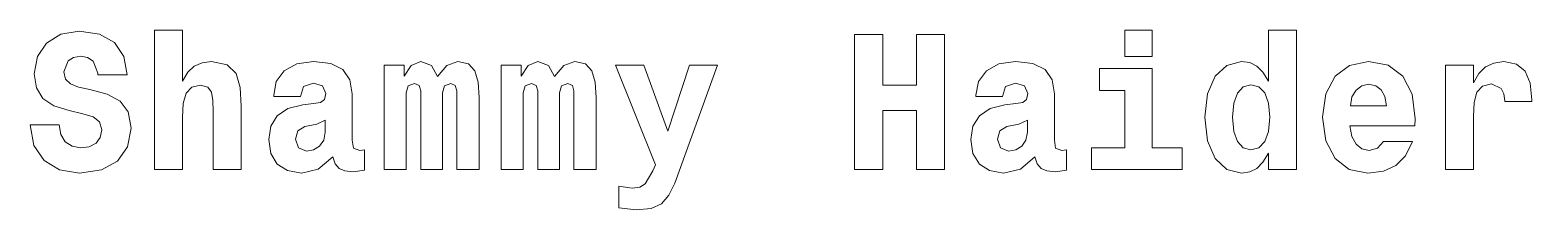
# Model space of a CAD drawing. Extents: x 401 to 624, y 596 to 623.
import ezdxf

# ---------------------------------------------------------------- set-up
doc = ezdxf.new("R2010")
doc.units = 0

msp = doc.modelspace()

# ---------------------------------------------------------------- linework, layer by layer
at = {"color": 7, "lineweight": 13}
for points in [[(415.59079, 616.282471), (415.100861, 619.020203), (413.71759, 621.066284), (411.498566, 622.305481), (408.472626, 622.766602), (405.734863, 622.305481), (403.631134, 621.008667), (402.276672, 619.020203), (401.815552, 616.455383), (402.132568, 614.351624), (403.083588, 612.79541), (404.697418, 611.700317), (407.002869, 610.979858), (408.991364, 610.518738), (410.518738, 610.02887), (411.469727, 609.308411), (411.815552, 608.126831), (411.585022, 607.00293), (410.979828, 606.167175), (409.971191, 605.619629), (408.674347, 605.446716), (407.406342, 605.677246), (406.397705, 606.340088), (405.734863, 607.406372), (405.475494, 608.84729), (401.181549, 608.84729), (401.757935, 605.82135), (403.25647, 603.573486), (405.533142, 602.190247), (408.501434, 601.700317), (411.757935, 602.190247), (414.149841, 603.487061), (415.648407, 605.59082), (416.167145, 608.357361), (415.734863, 610.778137), (414.524506, 612.363159), (412.593658, 613.400574), (410.028809, 614.092224), (408.357361, 614.466858), (407.175781, 614.927979), (406.426514, 615.619629), (406.195953, 616.74353), (406.858795, 618.386169), (407.636902, 618.84729), (408.703156, 619.049011), (409.711823, 618.84729), (410.518738, 618.328552), (411.210388, 616.513), (411.210388, 616.282471)], [(419.654175, 622.939514), (419.654175, 602.247864), (423.775208, 602.247864), (423.775208, 609.942383), (423.890503, 612.046143), (424.322754, 613.544678), (425.158508, 614.438049), (426.455322, 614.755066), (427.521606, 614.466858), (428.097992, 613.71759), (428.299713, 612.478394), (428.357361, 610.864563), (428.357361, 602.247864), (432.478394, 602.247864), (432.478394, 611.6427), (432.33429, 614.409241), (431.757935, 616.484192), (430.432281, 617.781006), (428.069153, 618.242126), (426.685883, 618.069214), (425.533142, 617.550476), (424.582123, 616.657104), (423.775208, 615.360229), (423.775208, 622.939514)], [(523.429382, 622.247864), (523.429382, 602.247864), (527.636902, 602.247864), (527.636902, 610.979858), (532.593628, 610.979858), (532.593628, 602.247864), (536.772339, 602.247864), (536.772339, 622.247864), (532.593628, 622.247864), (532.593628, 614.755066), (527.636902, 614.755066), (527.636902, 622.247864)], [(563.487061, 622.939514), (563.487061, 619.020203), (567.550415, 619.020203), (567.550415, 622.939514)], [(584.812683, 604.639771), (584.812683, 602.247864), (588.933716, 602.247864), (588.933716, 622.939514), (584.812683, 622.939514), (584.812683, 615.360229), (583.976929, 616.657104), (583.054749, 617.579285), (582.017334, 618.098022), (580.806946, 618.270935), (578.616699, 617.69458), (576.887634, 616.080688), (575.763672, 613.487061), (575.360229, 610), (575.763672, 606.484192), (576.887634, 603.861694), (578.616699, 602.247864), (580.806946, 601.700317), (582.046143, 601.87323), (583.083618, 602.391968), (583.976929, 603.314148)], [(441.268005, 613.05481), (441.729095, 614.553345), (443.198853, 615.072083), (444.553314, 614.66864), (445.014404, 613.515869), (444.841492, 612.622498), (444.265137, 612.190247), (443.227661, 612.017334), (441.613831, 611.844421), (439.423645, 611.268066), (437.838623, 610.201782), (436.887604, 608.674377), (436.570618, 606.685913), (436.887604, 604.610962), (437.838623, 603.02594), (439.365997, 602.074951), (441.440918, 601.700317), (443.919312, 602.305481), (446.080688, 604.121033), (446.397705, 603.083618), (447.002869, 602.391968), (447.867432, 602.046143), (449.106628, 601.902039), (450.749268, 602.132568), (450.749268, 605.1297), (450.057648, 605.043274), (449.135437, 605.417908), (448.962524, 606.599426), (448.962524, 613.458252), (448.616699, 615.562012), (447.579254, 617.060547), (445.763672, 617.953918), (443.198853, 618.270935), (440.720459, 617.896301), (438.876068, 616.887634), (437.694519, 615.302612), (437.319885, 613.285339), (437.319885, 613.05481)], [(464.466858, 613.71759), (464.466858, 602.247864), (467.752167, 602.247864), (467.752167, 612.939514), (467.608063, 615.187317), (467.146973, 616.858826), (466.195984, 617.896301), (464.610962, 618.270935), (462.968292, 617.69458), (461.613831, 616.023071), (460.69165, 617.66571), (459.106628, 618.270935), (457.66571, 617.69458), (456.657074, 616.080688), (456.657074, 617.723389), (453.688751, 617.723389), (453.688751, 602.247864), (456.945251, 602.247864), (456.945251, 613.602356), (457.262238, 614.639771), (458.184448, 615.014404), (458.876099, 614.726257), (459.106628, 613.919312), (459.106628, 602.247864), (462.33429, 602.247864), (462.33429, 613.602356), (462.651306, 614.639771), (463.573486, 615.014404), (464.236328, 614.726257), (464.466858, 613.919312)], [(481.815552, 613.71759), (481.815552, 602.247864), (485.100861, 602.247864), (485.100861, 612.939514), (484.956787, 615.187317), (484.495667, 616.858826), (483.544678, 617.896301), (481.959656, 618.270935), (480.317017, 617.69458), (478.962524, 616.023071), (478.040344, 617.66571), (476.455322, 618.270935), (475.014404, 617.69458), (474.005768, 616.080688), (474.005768, 617.723389), (471.037476, 617.723389), (471.037476, 602.247864), (474.293945, 602.247864), (474.293945, 613.602356), (474.610962, 614.639771), (475.533142, 615.014404), (476.224792, 614.726257), (476.455322, 613.919312), (476.455322, 602.247864), (479.682983, 602.247864), (479.682983, 613.602356), (480, 614.639771), (480.92218, 615.014404), (481.585022, 614.726257), (481.815552, 613.919312)], [(488.472626, 596.541809), (491.066284, 596.224792), (493.25647, 596.455383), (494.812683, 597.146973), (495.907776, 598.415039), (496.772339, 600.230591), (503.083557, 617.723389), (498.933716, 617.723389), (495.734863, 607.92511), (492.161377, 617.723389), (487.982727, 617.723389), (493.919312, 602.939514), (493.515839, 602.017334), (492.391937, 600.086487), (491.613831, 599.625366), (490.432281, 599.481323), (488.472626, 599.76947)], [(545.360229, 613.05481), (545.82135, 614.553345), (547.291077, 615.072083), (548.645508, 614.66864), (549.106628, 613.515869), (548.933716, 612.622498), (548.357361, 612.190247), (547.319885, 612.017334), (545.706055, 611.844421), (543.515869, 611.268066), (541.930847, 610.201782), (540.979858, 608.674377), (540.662842, 606.685913), (540.979858, 604.610962), (541.930847, 603.02594), (543.458252, 602.074951), (545.533142, 601.700317), (548.011536, 602.305481), (550.172913, 604.121033), (550.489929, 603.083618), (551.095093, 602.391968), (551.959656, 602.046143), (553.198853, 601.902039), (554.841492, 602.132568), (554.841492, 605.1297), (554.149841, 605.043274), (553.227661, 605.417908), (553.054749, 606.599426), (553.054749, 613.458252), (552.708923, 615.562012), (551.671509, 617.060547), (549.855896, 617.953918), (547.291077, 618.270935), (544.812683, 617.896301), (542.968323, 616.887634), (541.786743, 615.302612), (541.412109, 613.285339), (541.412109, 613.05481)], [(571.988464, 605.446716), (567.550415, 605.446716), (567.550415, 617.204651), (559.740662, 617.204651), (559.740662, 613.97699), (563.487061, 613.97699), (563.487061, 605.446716), (558.559082, 605.446716), (558.559082, 602.247864), (571.988464, 602.247864)], [(601.844421, 606.397705), (600.979858, 605.417908), (599.740662, 605.072083), (598.645569, 605.302612), (597.781006, 605.994263), (597.146973, 607.146973), (596.858826, 608.731995), (606.513, 608.731995), (606.541809, 609.76947), (606.080688, 613.429443), (604.726257, 616.109558), (602.56488, 617.723389), (599.625366, 618.270935), (596.829956, 617.69458), (594.668579, 616.080688), (593.285339, 613.458252), (592.824219, 610), (593.285339, 606.484192), (594.668579, 603.861694), (596.772339, 602.247864), (599.53894, 601.700317), (601.844421, 601.988525), (603.688782, 602.824219), (605.100891, 604.265137), (606.167175, 606.397705)], [(611.037476, 617.723389), (611.037476, 602.247864), (615.187378, 602.247864), (615.187378, 610.115295), (615.273804, 612.190247), (615.706055, 613.688782), (616.513, 614.610962), (617.838623, 614.927979), (619.30835, 614.265137), (619.711853, 613.487061), (619.855957, 612.420776), (619.855957, 612.33429), (623.861694, 612.33429), (623.861694, 612.593689), (623.602295, 615.072083), (622.853027, 616.830017), (621.556213, 617.867432), (619.683044, 618.242126), (618.184448, 618.040344), (616.974121, 617.463989), (615.965454, 616.484192), (615.187378, 615.100891), (615.187378, 617.723389)], [(582.190186, 614.812683), (583.371765, 614.495728), (584.236328, 613.602356), (584.812683, 612.074951), (585.014404, 610), (584.812683, 607.896301), (584.236328, 606.368896), (583.342957, 605.446716), (582.190186, 605.158508), (581.066284, 605.446716), (580.201721, 606.368896), (579.654175, 607.896301), (579.481262, 610), (579.654175, 612.074951), (580.201721, 613.573486), (581.066284, 614.495728)], [(602.305481, 611.700317), (596.945251, 611.700317), (597.175781, 613.02594), (597.781006, 614.034607), (598.616699, 614.66864), (599.625366, 614.89917), (600.69165, 614.66864), (601.527405, 614.063416), (602.046143, 613.05481)], [(444.956787, 607.781006), (444.726227, 606.599426), (444.121033, 605.706055), (443.227661, 605.1297), (442.161377, 604.956787), (440.979828, 605.446716), (440.547546, 606.714722), (440.893372, 607.953918), (441.930847, 608.61676), (443.688751, 608.962585), (444.956787, 609.567749)], [(549.049011, 607.781006), (548.818481, 606.599426), (548.213257, 605.706055), (547.319885, 605.1297), (546.253601, 604.956787), (545.072021, 605.446716), (544.639771, 606.714722), (544.985596, 607.953918), (546.023071, 608.61676), (547.781006, 608.962585), (549.049011, 609.567749)]]:
    msp.add_lwpolyline(points, close=True, dxfattribs=at)

doc.saveas('drawing.dxf')
